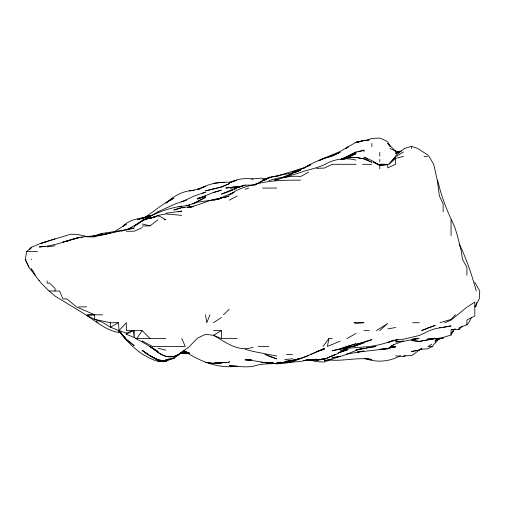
<?xml version="1.0" encoding="UTF-8"?>
<svg xmlns="http://www.w3.org/2000/svg" width="505" height="505" viewBox="0 0 505 505"><rect width="100%" height="100%" fill="white"/><g stroke="black" fill="none" stroke-linecap="round" stroke-linejoin="round"><path stroke-width="0.76" d="M332.258 338.552L328.862 338.552L327.442 346.468L340.174 341.115M29.789 249.325L31.278 247.747L26.689 251.427L25.25 259.343L28.848 267.265L35.312 275.187M476.865 302.545L475.893 306.87M454.165 329.191L451.06 335.023L443.144 337.435L443.144 337.984L435.222 340.206L440.076 338.552L435.222 340.925L435.222 343.185L438.681 339.126M209.992 314.792L206.734 322.708L205.529 314.792M228.929 362.312L229.289 361.593L228.929 362.312L221.367 362.666L225.855 362.363M471.449 317.43L468.791 322.708L466.904 324.759L458.982 327.871L458.982 329.55L451.06 329.43M474.826 306.87L479.239 298.947L479.75 291.025L474.826 282.32M419.377 349.308L427.299 348.86L432.539 346.468L434.458 343.419M328.862 338.552L323.067 346.468M134.242 330.63L134.242 337.498L133.2 330.63L126.326 333.142L126.326 334.297L136.798 338.552L142.164 330.63L150.086 338.552M29.789 249.072L31.278 247.305L40.331 243.505L70.883 234.131L78.799 234.718L86.721 236.498L94.643 235.829L102.565 233.373L126.326 229.75L131.988 227.667L126.326 229.844L131.83 227.667L127.702 229.598M388.806 164.302L395.617 156.695L388.787 164.302L395.617 158.374L403.539 156.38M458.982 329.55L462.214 326.129M455.491 314.792L451.06 319.412L440.051 322.708M223.538 314.792L229.289 309.3M180.216 353.418L173.846 358.594L165.924 359.585L165.924 361.447L158.008 360.747L158.008 361.346M173.846 358.594L173.846 357.016L178.985 354.39L180.096 353.355M379.779 330.522L387.701 323.509L376.433 330.63M395.617 155.647L404.372 148.457M466.904 307.16L451.06 320.088L444.665 322.708M173.846 357.016L179.023 354.39L181.768 352.25L178.757 354.39L174.547 356.107M122.942 226.354C130.145 218.514 140.605 218.678 150.086 216.241L142.164 218.128L137.663 219.744L150.086 215.364L145.465 217.491M142.164 226.032L150.086 225.861L158.008 219.744M165.924 356.284L173.846 356.391L165.924 356.536L173.846 356.751L178.991 354.39L189.476 346.468L197.607 338.003L205.529 334.335L213.451 335.282L221.367 338.552L237.211 338.552M123.788 225.886L126.326 224.113L113.783 232.13M134.242 226.511L136.072 225.23M137.291 224.371C150.313 214.852 165.855 208.508 181.768 206.173L179.61 206.734M165.924 361.447L168.361 359.762M348.684 157.175L356.019 152.567L349.7 156.38L356.019 153.716L344.795 158.841M300.576 170.28C286.505 175.759 270.175 174.307 257.67 183.662M467.51 306.87L474.826 302.053L474.826 316.073L466.904 319.924L466.904 322.708M263.73 180.14L260.971 181.952L253.769 185.051L256.654 184.388M213.451 322.708L221.367 317.55M332.915 155.856L340.174 152.251C328.149 158.002 314.804 160.369 303.871 168.436M310.954 164.302L295.431 172.224L300.576 169.857L286.714 176.037M142.827 218.602C153.419 212.169 162.515 203.521 173.846 198.187L165.924 203.092C173.606 196.054 183.353 190.486 194.008 190.442M347.926 156.38L356.019 152.055L341.588 159.372L356.019 152.055L363.935 150.2L358.897 151.797M193.194 203.9L205.529 197.335L192.538 203.9M435.222 340.925L438.517 338.943M431.926 344.139L427.975 346.468L432.539 346.468M367.204 140.541L363.935 140.541L356.019 142.271L340.174 151.431L319.053 160.426M395.996 156.38L403.539 151.961M221.367 338.552L221.367 330.63L213.451 335.282C225.602 342.1 238.114 352.458 253.049 347.244M356.019 333.426L346.929 338.552M126.326 333.142L119.092 330.63L118.404 322.708L110.481 327.202L103.171 322.708M393.723 344.688L390.567 346.468L395.617 343.937L403.539 341.026M324.336 359.345L335.32 354.39L324.336 359.345L316.414 360.166L324.336 358.638L316.414 360.374L309.212 360.292M158.008 211.829L143.843 219.744L147.315 218.078M308.492 172.224L300.576 176.529C291.833 175.437 283.204 177.47 274.928 180.14M264.639 180.14L268.894 177.842L271.772 177.242M126.326 334.297L133.2 330.63M229.289 200.157L237.211 195.984M127.595 229.598L142.164 220.862L134.242 226.082L142.164 220.786L150.086 217.769L145.238 219.744M344.795 158.942L348.097 157.27L343.053 159.428M285.009 362.312L276.809 362.312L284.732 362.495L291.978 360.349L284.732 361.41C298.998 361.024 311.509 353.803 324.336 348.482L310.827 354.39M422.073 348.841L419.377 350.192L411.461 351.512L419.377 349.851L413.601 354.39L411.461 355.526L403.539 355.943M158.014 211.822L175.254 203.9L186.806 200.062M332.258 356.101L340.174 352.364L348.097 349.504L338.06 352.888M232.59 193.358L229.289 194.911C238.701 187.929 249.836 185.455 260.971 182.905C273.944 180.152 287.345 180.165 300.576 180.14M357.458 352.143L387.701 348.671L392.41 346.468L387.701 348.734L379.779 349.302L386.975 348.728M149.442 217.049L142.164 220.325L145.876 219M346.114 348.608L340.174 351.341L348.097 348.216L370.424 346.468L379.779 344.662L397.833 339.631M354.037 153.608L340.888 159.435L347.945 156.38M202.227 193.566L205.529 192.083L194.292 195.984L181.768 201.823L183.927 201.129M142.164 227.667L134.242 231.214L126.326 231.265M319.053 160.483L324.336 158.109L332.258 156.178M400.509 355.646C389.513 361.769 376.433 362.906 364.654 358.354L366.1 358.525M281.134 177.893L292.654 173.442L289.056 175.033M421.397 348.822L419.377 349.7L421.542 348.822M234.131 189.268L236.207 188.365M308.492 166.006L310.461 165.154M234.206 189.268L236.315 188.365M392.738 340.528L387.701 342.598L394.178 339.998M300.576 358.184C283.33 367.905 263.389 361.971 245.133 359.402L251.61 360.115M158.008 215.319L150.086 218.488L155.843 216.563M215.61 199.841L234.333 192.329M344.498 158.942L348.097 157.51L341.614 159.346M400.661 151.5L395.617 153.495L401.38 150.919L395.617 152.403L395.617 151.109L389.948 148.457M67.279 241.27L70.883 239.862L62.961 242.065L70.883 239.938M268.18 178.202L263.193 180.14L268.894 177.274L278.975 175.791M268.161 178.202L263.042 180.14L265.239 179.774M300.576 358.544L292.654 360.261L300.576 358.525L308.492 355.57M224.176 197.802L229.093 195.984L213.451 200.1L221.367 198.377C210.112 198.919 200.51 204.992 189.684 207.025L193.289 206.678M356.019 345.641L363.935 342.737L356.019 345.635L340.174 349.189L356.019 345.641L352.793 346.468M186.806 205.686L197.607 202.164L219.208 199.02M308.492 165.905L292.654 172.224L300.576 168.847L277.535 175.948M340.881 348.513L345.83 346.727M237.931 187.715L245.133 185.127L253.049 185.152M216.329 199.702L221.367 197.947L215.61 199.759M165.924 361.018L158.008 359.869L150.086 355.848L158.008 360.198L150.086 355.747L142.164 350.464L147.845 354.39L142.164 350.249C149.076 355.634 156.828 360.911 165.924 360.98L173.846 358.26L171.687 358.619M405.572 355.804L403.539 356.517L395.617 355.81M230.728 182.255C220.515 181.794 210.2 183.239 201.072 188.062L205.529 186.358L197.607 189.249L189.684 190.877L191.13 190.77M346.537 346.468L356.019 343.766L340.174 349.088L332.258 350.76L340.174 348.766M268.894 180.62L276.809 178.278L284.732 177.129M47.117 241.314L40.653 243.505L55.039 238.802M300.576 172.407L284.732 177.362M229.289 191.521L221.367 194.109L237.211 187.462L245.133 185.127L237.211 187.21L239.37 186.882M316.414 351.808L324.336 349.226L316.414 351.594M95.697 235.582L94.643 235.923L102.565 233.373M245.133 189.23L248.738 188.062M213.451 192.695L221.367 190.158L213.451 192.355L197.607 199.065L205.529 195.984L197.607 198.414L204.809 196.527M301.1 172.224C309.117 169.459 317.576 167.995 325.252 164.302C334.398 158.898 345.761 157.415 356.019 160.098M71.603 239.717L78.799 237.508L86.721 236.473M187.525 205.756L189.684 205.093L178.89 206.848M285.704 362.098L291.265 360.406M404.436 148.457L411.461 146.355L417.648 148.457L427.299 154.618L428.991 156.38L433.694 164.302L437.286 180.14L439.394 195.984L443.144 203.9L443.144 211.822M296.252 359.459L299.856 358.398M275.168 180.14L276.809 179.666L274.815 180.14L278.975 179.332M156.563 216.247L150.086 218.053L155.843 216.809M387.701 348.671L395.617 346.468L391.299 347.288M78.799 237.672L71.603 239.667L78.799 237.508C65.682 241.055 52.993 246.396 39.201 246.926L41.359 246.781M181.049 208.035L173.846 210.023L181.768 207.536L193.289 206.595M281.676 362.337L284.732 362.369L291.934 360.324M213.451 188.801L216.683 188.182L205.529 190.877L221.367 187.014L229.289 183.675L221.367 187.014L217.327 188.062M284.732 362.312L292.654 360.242M128.485 229.434L134.242 227.976L99.409 235.582M455.384 328.938L451.06 330.036L451.06 330.63M254.488 185.007L256.654 184.483M363.935 140.541L356.019 142.467L363.688 140.541L366.775 140.541M397.833 339.562L395.617 340.067L403.539 339.171L419.377 335.478L429.61 330.63L435.222 328.654L451.06 325.927L443.144 327.373M121.282 231.107L122.721 230.785M369.123 139.961L366.39 140.541L371.857 138.452L379.779 138.067L385.599 140.541L387.701 141.987L390.409 146.519M275.37 176.498L276.809 176.201M286.789 362.596L288.159 362.312M279.694 363.316C270.832 364.042 261.678 363.202 253.049 366.403C245.127 367.476 237.198 366.289 229.289 365.696L237.211 366.188C217.832 368.921 199.399 361.252 183.744 350.59M178.095 211.822L181.768 211.115L165.924 213.23M158.008 217.036L158.008 215.414L165.924 213.956L181.768 215.364M105.444 234.276L102.565 234.806L110.481 233.02L94.643 236.207M109.042 233.607L110.481 233.342M387.701 328.951L395.617 327.486M356.019 349.826L363.935 348.368M435.165 338.552L419.377 341.424L411.461 340.503L419.377 341.336L435.222 338.552M94.643 236.447L98.728 235.709M91.039 236.624L94.643 235.993L90.319 236.586M165.924 359.585L170.248 358.859M305.613 360.04L308.492 359.566L300.576 361.498L289.624 362.3M366.1 348.021L368.259 347.68M369.698 347.453L371.137 347.225M372.538 347.004L375.954 346.468L356.019 349.952L363.935 348.223C353.02 350.274 343.69 357.395 332.258 357.698L340.174 356.24L332.258 359.124L324.336 360.785L332.258 358.885L324.336 362.003L316.414 361.687L309.212 359.762M357.458 352.029L363.935 351.013L346.79 354.125M264.532 179.812L262.348 180.14L264.532 179.957M364.099 140.541L368.757 139.847M251.61 179.035L260.971 178.164L266.735 178.852M187.525 207.296L191.13 207.018M309.212 360.185L316.414 359.2L308.492 360.482L303.454 360.728M47.117 246.863L55.039 245.784M391.299 347.484L395.617 346.897L393.458 347.087M236.435 187.292L230.255 188.062L241.529 186.402M356.019 142.271L359.617 141.829M213.451 183.34L221.367 182.412L224.252 182.551M402.82 341.109L395.617 341.935L403.539 341.311L417.124 338.552L412.168 339.309L419.106 338.552L414.517 338.918M284.732 359.61L292.654 358.72M237.931 187.128L239.37 186.995M270.333 363.341L268.894 363.474L265.453 362.312L268.894 363.051L260.971 362.312M387.701 164.598L379.779 165.337L373.245 162.124L379.779 165.337L387.701 164.598L387.701 167.868L395.617 164.302L395.617 158.374M439.539 327.676L441.705 327.492M182.488 207.782L184.647 207.612M192.569 190.656L194.008 190.549M118.404 322.708L110.481 322.708L94.643 319.381L94.643 314.792L86.721 315.379L94.643 319.381L102.565 322.285M435.222 338.546L443.144 337.984L427.299 339.101L434.502 338.602M189.684 207.22L191.13 207.119M42.799 246.686L45.677 246.49M239.37 186.698L237.211 186.793L239.37 186.787M316.414 168.361L324.336 168.07L332.258 164.302L356.019 164.302M80.964 237.59L82.403 237.539M184.647 207.397L181.768 207.498L184.647 207.473M173.846 356.454C164.352 358.708 156.986 351.739 150.086 346.468M183.927 351.347L188.965 353.083L180.329 353.077M424.118 156.38L427.299 156.38M362.558 164.302L371.857 164.302M262.537 188.062L276.809 188.062M164.011 219.744L165.924 219.744L158.008 215.414M26.689 251.427L37.42 251.427M25.925 259.343L25.25 259.343L28.981 267.265M31.278 259.343L31.714 259.343M39.201 280.471L41.132 283.109L49.105 291.025L59.571 291.025L62.961 298.947L66.912 298.947L76.413 306.87L94.643 314.792M78.799 306.87L86.721 306.87M86.721 314.792L102.565 314.792M412.617 322.708L419.377 322.708M142.164 330.63L126.326 330.63L126.326 322.708L119.092 330.63L110.481 327.202L110.481 322.708M213.375 330.63L221.367 330.63M363.935 330.63L369.237 330.63M136.798 338.552L165.924 338.552M258.352 346.468L268.894 346.468M286.48 354.39L292.654 354.39M230.728 182.431L229.289 182.431L236.491 180.348L229.289 182.867C236.574 179.035 244.938 177.804 253.049 179.06M180.329 352.976L188.965 353.102M181.768 353.083L188.965 353.147M86.721 236.82L94.643 236.927M251.61 360.052L245.133 359.913L251.61 360.21M328.654 359.932C343.11 361.523 357.483 356.991 371.857 359.497L367.539 358.765M221.367 182.412L224.252 182.557M271.772 362.836L273.211 362.912M158.008 360.747L165.204 361.119C156.752 362.994 149.24 357.887 142.164 354.011C133.288 347.775 125.594 340.01 119.224 331.236M395.617 151.626L398.502 151.816M121.282 332.782C107.912 331.791 97.56 322.341 86.721 315.518M188.965 353.052L181.768 352.023L189.684 353.33M266.394 362.312L268.894 362.691M268.262 354.39L253.049 351.423L245.133 349.302M268.894 354.523L276.809 356.012M142.164 223.961L150.086 225.861M158.008 348.261L165.924 350.167M265.845 362.312L268.894 363.228L266.179 362.312M183.208 351.127L189.684 353.468L184.407 350.817M165.223 356.019L161.026 354.39L152.188 347.838M396.835 151.948L395.617 151.14L398.502 152.346M264.835 354.39L276.809 358.878L268.894 356.12L266.501 354.737M135.555 338.552L142.164 341.866M367.899 159.258L363.935 157.112L371.857 160.571L379.779 165.305L379.779 168.885M142.164 340.938L152.447 346.468L185.278 346.468L181.768 338.552M85.799 314.792L55.039 296.05L49.105 291.025M142.164 341.822L158.008 351.505L150.086 346.594L158.008 351.941M395.617 151.109L396.835 151.923M96.322 321.306L98.008 322.708M118.404 330.718L125.726 338.552L118.404 330.63L125.29 338.552L134.242 345.723L126.326 339.417L122.027 334.285M395.617 151.184L387.701 143.47L389.847 146.242M119.597 331.236L121.055 333.066M39.201 280.748L34.959 275.187L31.278 268.742L34.504 273.899M459.298 244.167C466.626 259.122 471.859 275.017 476.278 291.025M451.438 219.744L454.942 227.667L457.353 235.582L461.362 251.427L462.46 259.343L466.904 267.265L466.904 275.187M437.627 180.14C440.663 193.535 445.271 206.595 451.06 219.018L451.06 235.582M466.904 323.175L466.904 324.759M451.06 331.469L451.06 335.023M411.461 146.355L411.461 148.457M379.779 152.377L379.779 156.152M379.779 159.378L379.779 161.808M371.857 143.338L371.857 146.658M363.935 149.972L363.935 151.872M55.039 291.025L55.039 288.393L49.585 283.109L47.117 283.109L47.117 280.862M453.597 330.63L451.06 333.458L453.616 330.63M348.097 146.923L345.9 148.457L348.097 146.949M232.748 189.867L229.983 191.073L232.805 189.867M427.299 328.149L421.606 330.63L435.222 325.384L427.299 328.149M371.857 339.587L363.935 342.529L356.019 344.385L371.857 339.587M199.942 188.889L197.607 189.249L199.942 188.864M229.289 187.589L225.779 188.062L237.211 186.604L229.289 187.589M226.6 362.312L213.451 363.43L205.529 362.312L213.451 363.398L226.6 362.312M281.134 363.341L276.809 363.802L268.894 362.312L276.809 363.821L281.134 363.373M363.935 322.708L356.019 323.301L353.961 322.708L363.935 322.708M356.019 157.371L348.097 157.8L356.019 157.522L363.935 158.854L371.857 162.206L363.935 158.829L356.019 157.371M221.367 362.861L213.451 363.171L221.367 362.906M383.301 164.302L379.779 164.308L386.584 164.302L383.301 164.302"/></g></svg>
